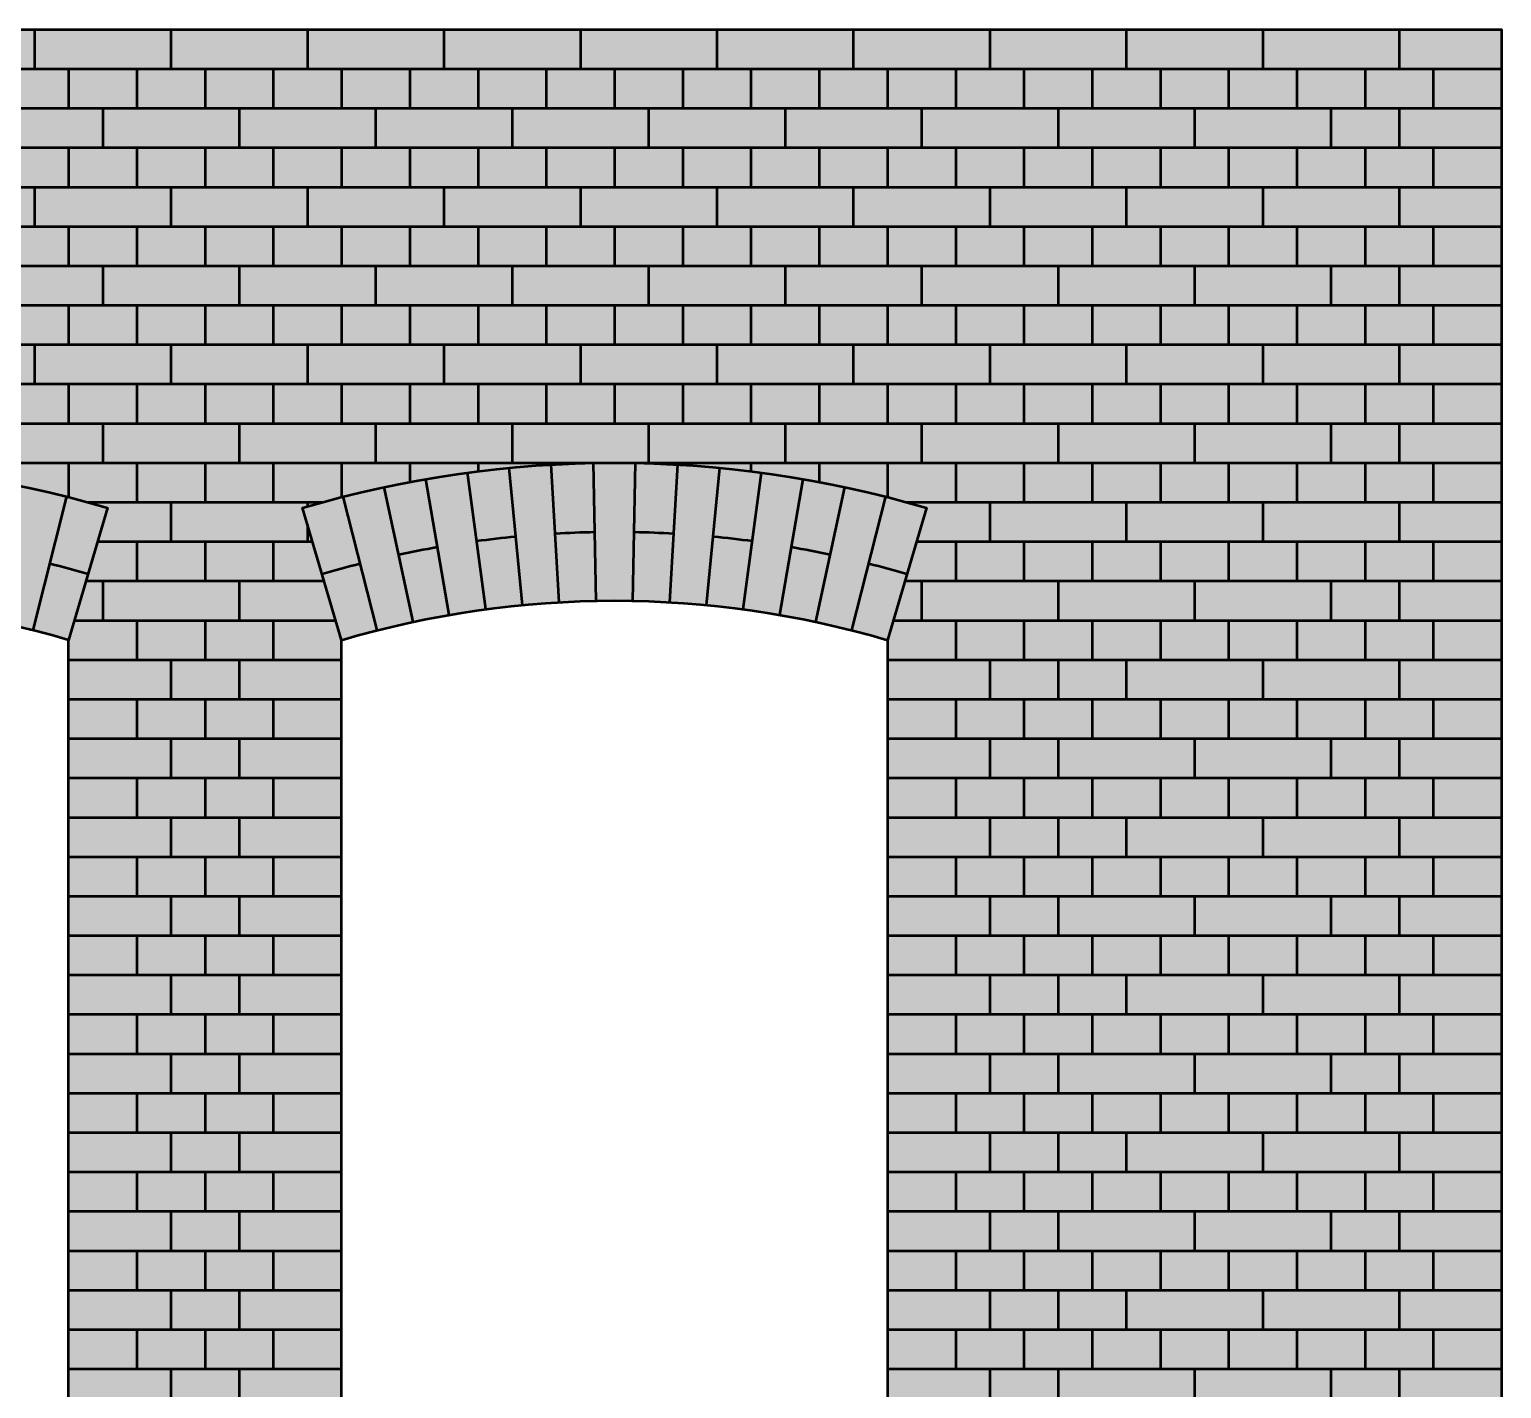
# Model space of a CAD drawing. Header units: millimetres. Extents: x 1777.6 to 1818.7, y 1502.7 to 1543.9.
# Drawn here: x 1795.36 to 1818.71, y 1522.39 to 1543.95 of the extents above; entities that cross this region are included whole.
import ezdxf

# ---------------------------------------------------------------- set-up
doc = ezdxf.new("R2010")
doc.units = ezdxf.units.MM
doc.linetypes.add('Volllinie', pattern=[0])
doc.layers.add('1mm', color=178, linetype='Continuous', lineweight=25, true_color=0x000000)
doc.layers.add('Gravur', color=178, linetype='Continuous', lineweight=50, true_color=0x000000)

msp = doc.modelspace()

# ---------------------------------------------------------------- hatches: boundary and pattern name
at = {"layer": '1mm', "linetype": 'Volllinie', "lineweight": 50, "true_color": 0x66cccc}
h = msp.add_hatch(color=133, dxfattribs=at)
h.paths.add_polyline_path([(1777.57612690935, 1543.948924258045), (1818.71112690935, 1543.948924258045), (1818.71112690935, 1502.698924258045), (1808.01362690935, 1502.698924258045), (1808.01362690935, 1504.448924258045), (1801.26362690935, 1504.448924258045), (1801.26362690935, 1502.698924258045), (1795.02362690935, 1502.698924258045), (1795.02362690935, 1504.448924258045), (1788.27362690935, 1504.448924258045), (1788.27362690935, 1502.698924258045), (1777.57612690935, 1502.698924258045)], flags=0)
edge = h.paths.add_edge_path(flags=0)
edge.add_arc((1804.63862690935, 1519.574804258045), 15.31161999999987, 73.57310330788448, 106.42689669211549, ccw=False)
edge.add_line((1808.96862690935, 1534.261424258045), (1808.96862690935, 1515.198924258045))
edge.add_line((1808.96862690935, 1515.198924258045), (1809.80192690935, 1515.198924258045))
edge.add_line((1809.80192690935, 1515.198924258045), (1809.80192690935, 1513.323924258045))
edge.add_line((1809.80192690935, 1513.323924258045), (1799.47532690935, 1513.323924258045))
edge.add_line((1799.47532690935, 1513.323924258045), (1799.47532690935, 1515.198924258045))
edge.add_line((1799.47532690935, 1515.198924258045), (1800.30862690935, 1515.198924258045))
edge.add_line((1800.30862690935, 1515.198924258045), (1800.30862690935, 1534.261424258045))
edge = h.paths.add_edge_path(flags=0)
edge.add_arc((1791.64862690935, 1519.574804258045), 15.31162000000028, 73.57310330788391, 106.4268966921153)
edge.add_line((1787.31862690935, 1534.261424258045), (1787.31862690935, 1515.198924258045))
edge.add_line((1787.31862690935, 1515.198924258045), (1786.48532690935, 1515.198924258045))
edge.add_line((1786.48532690935, 1515.198924258045), (1786.48532690935, 1513.323924258045))
edge.add_line((1786.48532690935, 1513.323924258045), (1796.81192690935, 1513.323924258045))
edge.add_line((1796.81192690935, 1513.323924258045), (1796.81192690935, 1515.198924258045))
edge.add_line((1796.81192690935, 1515.198924258045), (1795.97862690935, 1515.198924258045))
edge.add_line((1795.97862690935, 1515.198924258045), (1795.97862690935, 1534.261424258045))

# ---------------------------------------------------------------- linework, layer by layer
at = {"layer": '1mm', "color": 178, "linetype": 'Volllinie', "lineweight": 50, "true_color": 0x000000, "flags": 128}
msp.add_lwpolyline([(1777.57612690935, 1543.948924258045), (1818.71112690935, 1543.948924258045), (1818.71112690935, 1502.698924258045), (1808.01362690935, 1502.698924258045), (1808.01362690935, 1504.448924258045), (1801.26362690935, 1504.448924258045), (1801.26362690935, 1502.698924258045), (1795.02362690935, 1502.698924258045), (1795.02362690935, 1504.448924258045), (1788.27362690935, 1504.448924258045), (1788.27362690935, 1502.698924258045), (1777.57612690935, 1502.698924258045)], close=True, dxfattribs=at)
for points in [[(1795.97862690935, 1534.261424258045, 0.14434180138568), (1787.31862690935, 1534.261424258045), (1787.31862690935, 1515.198924258045), (1786.48532690935, 1515.198924258045), (1786.48532690935, 1513.323924258045), (1796.81192690935, 1513.323924258045), (1796.81192690935, 1515.198924258045), (1795.97862690935, 1515.198924258045)], [(1800.30862690935, 1534.261424258045, -0.14434180138568), (1808.96862690935, 1534.261424258045), (1808.96862690935, 1515.198924258045), (1809.80192690935, 1515.198924258045), (1809.80192690935, 1513.323924258045), (1799.47532690935, 1513.323924258045), (1799.47532690935, 1515.198924258045), (1800.30862690935, 1515.198924258045)]]:
    msp.add_lwpolyline(points, format="xyb", close=True, dxfattribs=at)
at = {"layer": 'Gravur', "flags": 128}
for points in [[(1795.43737690935, 1543.948924258045), (1795.43737690935, 1543.323924258045)], [(1797.60237690935, 1543.948924258045), (1797.60237690935, 1543.323924258045)], [(1799.76737690935, 1543.948924258045), (1799.76737690935, 1543.323924258045)], [(1801.93237690935, 1543.948924258045), (1801.93237690935, 1543.323924258045)], [(1804.09737690935, 1543.948924258045), (1804.09737690935, 1543.323924258045)], [(1806.26237690935, 1543.948924258045), (1806.26237690935, 1543.323924258045)], [(1808.42737690935, 1543.948924258045), (1808.42737690935, 1543.323924258045)], [(1810.59237690935, 1543.948924258045), (1810.59237690935, 1543.323924258045)], [(1812.75737690935, 1543.948924258045), (1812.75737690935, 1543.323924258045)], [(1814.92237690935, 1543.948924258045), (1814.92237690935, 1543.323924258045)], [(1817.08737690935, 1543.948924258045), (1817.08737690935, 1543.323924258045)], [(1777.57612690935, 1543.323924258045), (1818.71112690935, 1543.323924258045)], [(1795.97862690935, 1543.323924258045), (1795.97862690935, 1542.698924258045)], [(1797.06112690935, 1543.323924258045), (1797.06112690935, 1542.698924258045)], [(1798.14362690935, 1543.323924258045), (1798.14362690935, 1542.698924258045)], [(1799.22612690935, 1543.323924258045), (1799.22612690935, 1542.698924258045)], [(1800.30862690935, 1543.323924258045), (1800.30862690935, 1542.698924258045)], [(1801.39112690935, 1543.323924258045), (1801.39112690935, 1542.698924258045)], [(1802.47362690935, 1543.323924258045), (1802.47362690935, 1542.698924258045)], [(1803.55612690935, 1543.323924258045), (1803.55612690935, 1542.698924258045)], [(1804.63862690935, 1543.323924258045), (1804.63862690935, 1542.698924258045)], [(1805.72112690935, 1543.323924258045), (1805.72112690935, 1542.698924258045)], [(1806.80362690935, 1543.323924258045), (1806.80362690935, 1542.698924258045)], [(1807.88612690935, 1543.323924258045), (1807.88612690935, 1542.698924258045)], [(1808.96862690935, 1543.323924258045), (1808.96862690935, 1542.698924258045)], [(1810.05112690935, 1543.323924258045), (1810.05112690935, 1542.698924258045)], [(1811.13362690935, 1543.323924258045), (1811.13362690935, 1542.698924258045)], [(1812.21612690935, 1543.323924258045), (1812.21612690935, 1542.698924258045)], [(1813.29862690935, 1543.323924258045), (1813.29862690935, 1542.698924258045)], [(1814.38112690935, 1543.323924258045), (1814.38112690935, 1542.698924258045)], [(1815.46362690935, 1543.323924258045), (1815.46362690935, 1542.698924258045)], [(1816.54612690935, 1543.323924258045), (1816.54612690935, 1542.698924258045)], [(1817.62862690935, 1543.323924258045), (1817.62862690935, 1542.698924258045)], [(1777.57612690935, 1542.698924258045), (1818.71112690935, 1542.698924258045)], [(1796.51987690935, 1542.698924258045), (1796.51987690935, 1542.073924258045)], [(1798.68487690935, 1542.698924258045), (1798.68487690935, 1542.073924258045)], [(1800.84987690935, 1542.698924258045), (1800.84987690935, 1542.073924258045)], [(1803.01487690935, 1542.698924258045), (1803.01487690935, 1542.073924258045)], [(1805.17987690935, 1542.698924258045), (1805.17987690935, 1542.073924258045)], [(1807.34487690935, 1542.698924258045), (1807.34487690935, 1542.073924258045)], [(1809.50987690935, 1542.698924258045), (1809.50987690935, 1542.073924258045)], [(1811.67487690935, 1542.698924258045), (1811.67487690935, 1542.073924258045)], [(1813.83987690935, 1542.698924258045), (1813.83987690935, 1542.073924258045)], [(1816.00487690935, 1542.698924258045), (1816.00487690935, 1542.073924258045)], [(1817.08737690935, 1542.698924258045), (1817.08737690935, 1542.073924258045)], [(1777.57612690935, 1542.073924258045), (1818.71112690935, 1542.073924258045)], [(1795.97862690935, 1542.073924258045), (1795.97862690935, 1541.448924258045)], [(1797.06112690935, 1542.073924258045), (1797.06112690935, 1541.448924258045)], [(1798.14362690935, 1542.073924258045), (1798.14362690935, 1541.448924258045)], [(1799.22612690935, 1542.073924258045), (1799.22612690935, 1541.448924258045)], [(1800.30862690935, 1542.073924258045), (1800.30862690935, 1541.448924258045)], [(1801.39112690935, 1542.073924258045), (1801.39112690935, 1541.448924258045)], [(1802.47362690935, 1542.073924258045), (1802.47362690935, 1541.448924258045)], [(1803.55612690935, 1542.073924258045), (1803.55612690935, 1541.448924258045)], [(1804.63862690935, 1542.073924258045), (1804.63862690935, 1541.448924258045)], [(1805.72112690935, 1542.073924258045), (1805.72112690935, 1541.448924258045)], [(1806.80362690935, 1542.073924258045), (1806.80362690935, 1541.448924258045)], [(1807.88612690935, 1542.073924258045), (1807.88612690935, 1541.448924258045)], [(1808.96862690935, 1542.073924258045), (1808.96862690935, 1541.448924258045)], [(1810.05112690935, 1542.073924258045), (1810.05112690935, 1541.448924258045)], [(1811.13362690935, 1542.073924258045), (1811.13362690935, 1541.448924258045)], [(1812.21612690935, 1542.073924258045), (1812.21612690935, 1541.448924258045)], [(1813.29862690935, 1542.073924258045), (1813.29862690935, 1541.448924258045)], [(1814.38112690935, 1542.073924258045), (1814.38112690935, 1541.448924258045)], [(1815.46362690935, 1542.073924258045), (1815.46362690935, 1541.448924258045)], [(1816.54612690935, 1542.073924258045), (1816.54612690935, 1541.448924258045)], [(1817.62862690935, 1542.073924258045), (1817.62862690935, 1541.448924258045)], [(1777.57612690935, 1541.448924258045), (1818.71112690935, 1541.448924258045)], [(1795.43737690935, 1541.448924258045), (1795.43737690935, 1540.823924258045)], [(1797.60237690935, 1541.448924258045), (1797.60237690935, 1540.823924258045)], [(1799.76737690935, 1541.448924258045), (1799.76737690935, 1540.823924258045)], [(1801.93237690935, 1541.448924258045), (1801.93237690935, 1540.823924258045)], [(1804.09737690935, 1541.448924258045), (1804.09737690935, 1540.823924258045)], [(1806.26237690935, 1541.448924258045), (1806.26237690935, 1540.823924258045)], [(1808.42737690935, 1541.448924258045), (1808.42737690935, 1540.823924258045)], [(1810.59237690935, 1541.448924258045), (1810.59237690935, 1540.823924258045)], [(1812.75737690935, 1541.448924258045), (1812.75737690935, 1540.823924258045)], [(1814.92237690935, 1541.448924258045), (1814.92237690935, 1540.823924258045)], [(1817.08737690935, 1541.448924258045), (1817.08737690935, 1540.823924258045)], [(1777.57612690935, 1540.823924258045), (1818.71112690935, 1540.823924258045)], [(1795.97862690935, 1540.823924258045), (1795.97862690935, 1540.198924258045)], [(1797.06112690935, 1540.823924258045), (1797.06112690935, 1540.198924258045)], [(1798.14362690935, 1540.823924258045), (1798.14362690935, 1540.198924258045)], [(1799.22612690935, 1540.823924258045), (1799.22612690935, 1540.198924258045)], [(1800.30862690935, 1540.823924258045), (1800.30862690935, 1540.198924258045)], [(1801.39112690935, 1540.823924258045), (1801.39112690935, 1540.198924258045)], [(1802.47362690935, 1540.823924258045), (1802.47362690935, 1540.198924258045)], [(1803.55612690935, 1540.823924258045), (1803.55612690935, 1540.198924258045)], [(1804.63862690935, 1540.823924258045), (1804.63862690935, 1540.198924258045)], [(1805.72112690935, 1540.823924258045), (1805.72112690935, 1540.198924258045)], [(1806.80362690935, 1540.823924258045), (1806.80362690935, 1540.198924258045)], [(1807.88612690935, 1540.823924258045), (1807.88612690935, 1540.198924258045)], [(1808.96862690935, 1540.823924258045), (1808.96862690935, 1540.198924258045)], [(1810.05112690935, 1540.823924258045), (1810.05112690935, 1540.198924258045)], [(1811.13362690935, 1540.823924258045), (1811.13362690935, 1540.198924258045)], [(1812.21612690935, 1540.823924258045), (1812.21612690935, 1540.198924258045)], [(1813.29862690935, 1540.823924258045), (1813.29862690935, 1540.198924258045)], [(1814.38112690935, 1540.823924258045), (1814.38112690935, 1540.198924258045)], [(1815.46362690935, 1540.823924258045), (1815.46362690935, 1540.198924258045)], [(1816.54612690935, 1540.823924258045), (1816.54612690935, 1540.198924258045)], [(1817.62862690935, 1540.823924258045), (1817.62862690935, 1540.198924258045)], [(1777.57612690935, 1540.198924258045), (1818.71112690935, 1540.198924258045)], [(1796.51987690935, 1540.198924258045), (1796.51987690935, 1539.573924258045)], [(1798.68487690935, 1540.198924258045), (1798.68487690935, 1539.573924258045)], [(1800.84987690935, 1540.198924258045), (1800.84987690935, 1539.573924258045)], [(1803.01487690935, 1540.198924258045), (1803.01487690935, 1539.573924258045)], [(1805.17987690935, 1540.198924258045), (1805.17987690935, 1539.573924258045)], [(1807.34487690935, 1540.198924258045), (1807.34487690935, 1539.573924258045)], [(1809.50987690935, 1540.198924258045), (1809.50987690935, 1539.573924258045)], [(1811.67487690935, 1540.198924258045), (1811.67487690935, 1539.573924258045)], [(1813.83987690935, 1540.198924258045), (1813.83987690935, 1539.573924258045)], [(1816.00487690935, 1540.198924258045), (1816.00487690935, 1539.573924258045)], [(1817.08737690935, 1540.198924258045), (1817.08737690935, 1539.573924258045)], [(1777.57612690935, 1539.573924258045), (1818.71112690935, 1539.573924258045)], [(1795.97862690935, 1539.573924258045), (1795.97862690935, 1538.948924258045)], [(1797.06112690935, 1539.573924258045), (1797.06112690935, 1538.948924258045)], [(1798.14362690935, 1539.573924258045), (1798.14362690935, 1538.948924258045)], [(1799.22612690935, 1539.573924258045), (1799.22612690935, 1538.948924258045)], [(1800.30862690935, 1539.573924258045), (1800.30862690935, 1538.948924258045)], [(1801.39112690935, 1539.573924258045), (1801.39112690935, 1538.948924258045)], [(1802.47362690935, 1539.573924258045), (1802.47362690935, 1538.948924258045)], [(1803.55612690935, 1539.573924258045), (1803.55612690935, 1538.948924258045)], [(1804.63862690935, 1539.573924258045), (1804.63862690935, 1538.948924258045)], [(1805.72112690935, 1539.573924258045), (1805.72112690935, 1538.948924258045)], [(1806.80362690935, 1539.573924258045), (1806.80362690935, 1538.948924258045)], [(1807.88612690935, 1539.573924258045), (1807.88612690935, 1538.948924258045)], [(1808.96862690935, 1539.573924258045), (1808.96862690935, 1538.948924258045)], [(1810.05112690935, 1539.573924258045), (1810.05112690935, 1538.948924258045)], [(1811.13362690935, 1539.573924258045), (1811.13362690935, 1538.948924258045)], [(1812.21612690935, 1539.573924258045), (1812.21612690935, 1538.948924258045)], [(1813.29862690935, 1539.573924258045), (1813.29862690935, 1538.948924258045)], [(1814.38112690935, 1539.573924258045), (1814.38112690935, 1538.948924258045)], [(1815.46362690935, 1539.573924258045), (1815.46362690935, 1538.948924258045)], [(1816.54612690935, 1539.573924258045), (1816.54612690935, 1538.948924258045)], [(1817.62862690935, 1539.573924258045), (1817.62862690935, 1538.948924258045)], [(1777.57612690935, 1538.948924258045), (1818.71112690935, 1538.948924258045)], [(1795.43737690935, 1538.948924258045), (1795.43737690935, 1538.323924258045)], [(1797.60237690935, 1538.948924258045), (1797.60237690935, 1538.323924258045)], [(1799.76737690935, 1538.948924258045), (1799.76737690935, 1538.323924258045)], [(1801.93237690935, 1538.948924258045), (1801.93237690935, 1538.323924258045)], [(1804.09737690935, 1538.948924258045), (1804.09737690935, 1538.323924258045)], [(1806.26237690935, 1538.948924258045), (1806.26237690935, 1538.323924258045)], [(1808.42737690935, 1538.948924258045), (1808.42737690935, 1538.323924258045)], [(1810.59237690935, 1538.948924258045), (1810.59237690935, 1538.323924258045)], [(1812.75737690935, 1538.948924258045), (1812.75737690935, 1538.323924258045)], [(1814.92237690935, 1538.948924258045), (1814.92237690935, 1538.323924258045)], [(1817.08737690935, 1538.948924258045), (1817.08737690935, 1538.323924258045)], [(1777.57612690935, 1538.323924258045), (1818.71112690935, 1538.323924258045)], [(1795.97862690935, 1538.323924258045), (1795.97862690935, 1537.698924258045)], [(1797.06112690935, 1538.323924258045), (1797.06112690935, 1537.698924258045)], [(1798.14362690935, 1538.323924258045), (1798.14362690935, 1537.698924258045)], [(1799.22612690935, 1538.323924258045), (1799.22612690935, 1537.698924258045)], [(1800.30862690935, 1538.323924258045), (1800.30862690935, 1537.698924258045)], [(1801.39112690935, 1538.323924258045), (1801.39112690935, 1537.698924258045)], [(1802.47362690935, 1538.323924258045), (1802.47362690935, 1537.698924258045)], [(1803.55612690935, 1538.323924258045), (1803.55612690935, 1537.698924258045)], [(1804.63862690935, 1538.323924258045), (1804.63862690935, 1537.698924258045)], [(1805.72112690935, 1538.323924258045), (1805.72112690935, 1537.698924258045)], [(1806.80362690935, 1538.323924258045), (1806.80362690935, 1537.698924258045)], [(1807.88612690935, 1538.323924258045), (1807.88612690935, 1537.698924258045)], [(1808.96862690935, 1538.323924258045), (1808.96862690935, 1537.698924258045)], [(1810.05112690935, 1538.323924258045), (1810.05112690935, 1537.698924258045)], [(1811.13362690935, 1538.323924258045), (1811.13362690935, 1537.698924258045)], [(1812.21612690935, 1538.323924258045), (1812.21612690935, 1537.698924258045)], [(1813.29862690935, 1538.323924258045), (1813.29862690935, 1537.698924258045)], [(1814.38112690935, 1538.323924258045), (1814.38112690935, 1537.698924258045)], [(1815.46362690935, 1538.323924258045), (1815.46362690935, 1537.698924258045)], [(1816.54612690935, 1538.323924258045), (1816.54612690935, 1537.698924258045)], [(1817.62862690935, 1538.323924258045), (1817.62862690935, 1537.698924258045)], [(1777.57612690935, 1537.698924258045), (1818.71112690935, 1537.698924258045)], [(1796.51987690935, 1537.698924258045), (1796.51987690935, 1537.073924258045)], [(1798.68487690935, 1537.698924258045), (1798.68487690935, 1537.073924258045)], [(1800.84987690935, 1537.698924258045), (1800.84987690935, 1537.073924258045)], [(1803.01487690935, 1537.698924258045), (1803.01487690935, 1537.073924258045)], [(1805.17987690935, 1537.698924258045), (1805.17987690935, 1537.073924258045)], [(1807.34487690935, 1537.698924258045), (1807.34487690935, 1537.073924258045)], [(1809.50987690935, 1537.698924258045), (1809.50987690935, 1537.073924258045)], [(1811.67487690935, 1537.698924258045), (1811.67487690935, 1537.073924258045)], [(1813.83987690935, 1537.698924258045), (1813.83987690935, 1537.073924258045)], [(1816.00487690935, 1537.698924258045), (1816.00487690935, 1537.073924258045)], [(1817.08737690935, 1537.698924258045), (1817.08737690935, 1537.073924258045)], [(1777.57612690935, 1537.073924258045), (1818.71112690935, 1537.073924258045)], [(1795.97862690935, 1537.073924258045), (1795.97862690935, 1536.529756753465)], [(1797.06112690935, 1537.073924258045), (1797.06112690935, 1536.448924258045)], [(1798.14362690935, 1537.073924258045), (1798.14362690935, 1536.448924258045)], [(1799.22612690935, 1537.073924258045), (1799.22612690935, 1536.448924258045)], [(1800.30862690935, 1537.073924258045), (1800.30862690935, 1536.529756753465)], [(1801.39112690935, 1537.073924258045), (1801.39112690935, 1536.769958159275)], [(1802.596117048327, 1534.749575775633), (1802.304312309802, 1536.917531152185)], [(1802.47362690935, 1537.073924258045), (1802.47362690935, 1536.939489797695)], [(1803.177555316834, 1534.816555365642), (1802.968818807658, 1536.994073521649)], [(1803.55612690935, 1537.073924258045), (1803.55612690935, 1537.040413504105)], [(1803.761129148307, 1534.861259200371), (1803.635765120706, 1537.045163985517)], [(1804.345985122682, 1534.883627459359), (1804.304176750456, 1537.070727893727)], [(1804.931268696019, 1534.883627459359), (1804.973077068244, 1537.070727893727)], [(1805.516124670394, 1534.861259200371), (1805.641488697994, 1537.045163985517)], [(1805.72112690935, 1537.073924258045), (1805.72112690935, 1537.040413504105)], [(1806.099698501866, 1534.816555365642), (1806.308435011042, 1536.994073521649)], [(1806.681136770374, 1534.749575775633), (1806.972941508899, 1536.917531152185)], [(1806.80362690935, 1537.073924258045), (1806.80362690935, 1536.939489797695)], [(1807.88612690935, 1537.073924258045), (1807.88612690935, 1536.769958159275)], [(1808.96862690935, 1537.073924258045), (1808.96862690935, 1536.529756753465)], [(1810.05112690935, 1537.073924258045), (1810.05112690935, 1536.448924258045)], [(1811.13362690935, 1537.073924258045), (1811.13362690935, 1536.448924258045)], [(1812.21612690935, 1537.073924258045), (1812.21612690935, 1536.448924258045)], [(1813.29862690935, 1537.073924258045), (1813.29862690935, 1536.448924258045)], [(1814.38112690935, 1537.073924258045), (1814.38112690935, 1536.448924258045)], [(1815.46362690935, 1537.073924258045), (1815.46362690935, 1536.448924258045)], [(1816.54612690935, 1537.073924258045), (1816.54612690935, 1536.448924258045)], [(1817.62862690935, 1537.073924258045), (1817.62862690935, 1536.448924258045)], [(1801.443037406583, 1534.549242567169), (1800.986497510476, 1536.688575076549)], [(1802.017662509515, 1534.660430028078), (1801.64321656073, 1536.815648715837)], [(1807.259591309185, 1534.660430028078), (1807.63403725797, 1536.815648715837)], [(1807.834216412117, 1534.549242567169), (1808.290756308224, 1536.688575076549)], [(1795.414172523624, 1534.416175839743), (1795.952139104567, 1536.536495905992)], [(1796.28363609141, 1536.448924258045), (1800.00361772729, 1536.448924258045)], [(1797.60237690935, 1536.448924258045), (1797.60237690935, 1535.823924258045)], [(1799.76737690935, 1536.448924258045), (1799.76737690935, 1536.382246819795)], [(1800.873081295077, 1534.416175839743), (1800.335114714133, 1536.536495905992)], [(1808.404172523623, 1534.416175839743), (1808.942139104567, 1536.536495905992)], [(1809.27363609141, 1536.448924258045), (1818.71112690935, 1536.448924258045)], [(1810.59237690935, 1536.448924258045), (1810.59237690935, 1535.823924258045)], [(1812.75737690935, 1536.448924258045), (1812.75737690935, 1535.823924258045)], [(1814.92237690935, 1536.448924258045), (1814.92237690935, 1535.823924258045)], [(1817.08737690935, 1536.448924258045), (1817.08737690935, 1535.823924258045)], [(1799.76737690935, 1536.097251758045), (1799.76737690935, 1535.823924258045)], [(1796.43929280797, 1535.823924258045), (1799.84796101073, 1535.823924258045)], [(1797.06112690935, 1535.823924258045), (1797.06112690935, 1535.198924258045)], [(1798.14362690935, 1535.823924258045), (1798.14362690935, 1535.198924258045)], [(1799.22612690935, 1535.823924258045), (1799.22612690935, 1535.198924258045)], [(1809.42929280797, 1535.823924258045), (1818.71112690935, 1535.823924258045)], [(1810.05112690935, 1535.823924258045), (1810.05112690935, 1535.198924258045)], [(1811.13362690935, 1535.823924258045), (1811.13362690935, 1535.198924258045)], [(1812.21612690935, 1535.823924258045), (1812.21612690935, 1535.198924258045)], [(1813.29862690935, 1535.823924258045), (1813.29862690935, 1535.198924258045)], [(1814.38112690935, 1535.823924258045), (1814.38112690935, 1535.198924258045)], [(1815.46362690935, 1535.823924258045), (1815.46362690935, 1535.198924258045)], [(1816.54612690935, 1535.823924258045), (1816.54612690935, 1535.198924258045)], [(1817.62862690935, 1535.823924258045), (1817.62862690935, 1535.198924258045)], [(1796.25502644852, 1535.198924258045), (1800.03222737018, 1535.198924258045)], [(1796.51987690935, 1535.198924258045), (1796.51987690935, 1534.573924258045)], [(1798.68487690935, 1535.198924258045), (1798.68487690935, 1534.573924258045)], [(1809.24502644852, 1535.198924258045), (1818.71112690935, 1535.198924258045)], [(1809.50987690935, 1535.198924258045), (1809.50987690935, 1534.573924258045)], [(1811.67487690935, 1535.198924258045), (1811.67487690935, 1534.573924258045)], [(1813.83987690935, 1535.198924258045), (1813.83987690935, 1534.573924258045)], [(1816.00487690935, 1535.198924258045), (1816.00487690935, 1534.573924258045)], [(1817.08737690935, 1535.198924258045), (1817.08737690935, 1534.573924258045)], [(1796.07076008907, 1534.573924258045), (1800.21649372963, 1534.573924258045)], [(1797.06112690935, 1534.573924258045), (1797.06112690935, 1533.948924258045)], [(1798.14362690935, 1534.573924258045), (1798.14362690935, 1533.948924258045)], [(1799.22612690935, 1534.573924258045), (1799.22612690935, 1533.948924258045)], [(1809.06076008907, 1534.573924258045), (1818.71112690935, 1534.573924258045)], [(1810.05112690935, 1534.573924258045), (1810.05112690935, 1533.948924258045)], [(1811.13362690935, 1534.573924258045), (1811.13362690935, 1533.948924258045)], [(1812.21612690935, 1534.573924258045), (1812.21612690935, 1533.948924258045)], [(1813.29862690935, 1534.573924258045), (1813.29862690935, 1533.948924258045)], [(1814.38112690935, 1534.573924258045), (1814.38112690935, 1533.948924258045)], [(1815.46362690935, 1534.573924258045), (1815.46362690935, 1533.948924258045)], [(1816.54612690935, 1534.573924258045), (1816.54612690935, 1533.948924258045)], [(1817.62862690935, 1534.573924258045), (1817.62862690935, 1533.948924258045)], [(1795.97862690935, 1533.948924258045), (1800.30862690935, 1533.948924258045)], [(1797.60237690935, 1533.948924258045), (1797.60237690935, 1533.323924258045)], [(1798.68487690935, 1533.948924258045), (1798.68487690935, 1533.323924258045)], [(1808.96862690935, 1533.948924258045), (1818.71112690935, 1533.948924258045)], [(1810.59237690935, 1533.948924258045), (1810.59237690935, 1533.323924258045)], [(1811.67487690935, 1533.948924258045), (1811.67487690935, 1533.323924258045)], [(1812.75737690935, 1533.948924258045), (1812.75737690935, 1533.323924258045)], [(1814.92237690935, 1533.948924258045), (1814.92237690935, 1533.323924258045)], [(1817.08737690935, 1533.948924258045), (1817.08737690935, 1533.323924258045)], [(1817.08737690935, 1533.948924258045), (1817.08737690935, 1533.323924258045)], [(1795.97862690935, 1533.323924258045), (1800.30862690935, 1533.323924258045)], [(1797.06112690935, 1533.323924258045), (1797.06112690935, 1532.698924258045)], [(1798.14362690935, 1533.323924258045), (1798.14362690935, 1532.698924258045)], [(1799.22612690935, 1533.323924258045), (1799.22612690935, 1532.698924258045)], [(1808.96862690935, 1533.323924258045), (1818.71112690935, 1533.323924258045)], [(1810.05112690935, 1533.323924258045), (1810.05112690935, 1532.698924258045)], [(1811.13362690935, 1533.323924258045), (1811.13362690935, 1532.698924258045)], [(1812.21612690935, 1533.323924258045), (1812.21612690935, 1532.698924258045)], [(1813.29862690935, 1533.323924258045), (1813.29862690935, 1532.698924258045)], [(1814.38112690935, 1533.323924258045), (1814.38112690935, 1532.698924258045)], [(1815.46362690935, 1533.323924258045), (1815.46362690935, 1532.698924258045)], [(1816.54612690935, 1533.323924258045), (1816.54612690935, 1532.698924258045)], [(1817.62862690935, 1533.323924258045), (1817.62862690935, 1532.698924258045)], [(1795.97862690935, 1532.698924258045), (1800.30862690935, 1532.698924258045)], [(1797.60237690935, 1532.698924258045), (1797.60237690935, 1532.073924258045)], [(1798.68487690935, 1532.698924258045), (1798.68487690935, 1532.073924258045)], [(1808.96862690935, 1532.698924258045), (1818.71112690935, 1532.698924258045)], [(1810.59237690935, 1532.698924258045), (1810.59237690935, 1532.073924258045)], [(1811.67487690935, 1532.698924258045), (1811.67487690935, 1532.073924258045)], [(1813.83987690935, 1532.698924258045), (1813.83987690935, 1532.073924258045)], [(1816.00487690935, 1532.698924258045), (1816.00487690935, 1532.073924258045)], [(1817.08737690935, 1532.698924258045), (1817.08737690935, 1532.073924258045)], [(1795.97862690935, 1532.073924258045), (1800.30862690935, 1532.073924258045)], [(1797.06112690935, 1532.073924258045), (1797.06112690935, 1531.448924258045)], [(1798.14362690935, 1532.073924258045), (1798.14362690935, 1531.448924258045)], [(1799.22612690935, 1532.073924258045), (1799.22612690935, 1531.448924258045)], [(1808.96862690935, 1532.073924258045), (1818.71112690935, 1532.073924258045)], [(1810.05112690935, 1532.073924258045), (1810.05112690935, 1531.448924258045)], [(1811.13362690935, 1532.073924258045), (1811.13362690935, 1531.448924258045)], [(1812.21612690935, 1532.073924258045), (1812.21612690935, 1531.448924258045)], [(1813.29862690935, 1532.073924258045), (1813.29862690935, 1531.448924258045)], [(1814.38112690935, 1532.073924258045), (1814.38112690935, 1531.448924258045)], [(1815.46362690935, 1532.073924258045), (1815.46362690935, 1531.448924258045)], [(1816.54612690935, 1532.073924258045), (1816.54612690935, 1531.448924258045)], [(1817.62862690935, 1532.073924258045), (1817.62862690935, 1531.448924258045)], [(1795.97862690935, 1531.448924258045), (1800.30862690935, 1531.448924258045)], [(1797.60237690935, 1531.448924258045), (1797.60237690935, 1530.823924258045)], [(1798.68487690935, 1531.448924258045), (1798.68487690935, 1530.823924258045)], [(1808.96862690935, 1531.448924258045), (1818.71112690935, 1531.448924258045)], [(1810.59237690935, 1531.448924258045), (1810.59237690935, 1530.823924258045)], [(1811.67487690935, 1531.448924258045), (1811.67487690935, 1530.823924258045)], [(1812.75737690935, 1531.448924258045), (1812.75737690935, 1530.823924258045)], [(1814.92237690935, 1531.448924258045), (1814.92237690935, 1530.823924258045)], [(1817.08737690935, 1531.448924258045), (1817.08737690935, 1530.823924258045)], [(1817.08737690935, 1531.448924258045), (1817.08737690935, 1530.823924258045)], [(1795.97862690935, 1530.823924258045), (1800.30862690935, 1530.823924258045)], [(1797.06112690935, 1530.823924258045), (1797.06112690935, 1530.198924258045)], [(1798.14362690935, 1530.823924258045), (1798.14362690935, 1530.198924258045)], [(1799.22612690935, 1530.823924258045), (1799.22612690935, 1530.198924258045)], [(1808.96862690935, 1530.823924258045), (1818.71112690935, 1530.823924258045)], [(1810.05112690935, 1530.823924258045), (1810.05112690935, 1530.198924258045)], [(1811.13362690935, 1530.823924258045), (1811.13362690935, 1530.198924258045)], [(1812.21612690935, 1530.823924258045), (1812.21612690935, 1530.198924258045)], [(1813.29862690935, 1530.823924258045), (1813.29862690935, 1530.198924258045)], [(1814.38112690935, 1530.823924258045), (1814.38112690935, 1530.198924258045)], [(1815.46362690935, 1530.823924258045), (1815.46362690935, 1530.198924258045)], [(1816.54612690935, 1530.823924258045), (1816.54612690935, 1530.198924258045)], [(1817.62862690935, 1530.823924258045), (1817.62862690935, 1530.198924258045)], [(1795.97862690935, 1530.198924258045), (1800.30862690935, 1530.198924258045)], [(1797.60237690935, 1530.198924258045), (1797.60237690935, 1529.573924258045)], [(1798.68487690935, 1530.198924258045), (1798.68487690935, 1529.573924258045)], [(1808.96862690935, 1530.198924258045), (1818.71112690935, 1530.198924258045)], [(1810.59237690935, 1530.198924258045), (1810.59237690935, 1529.573924258045)], [(1811.67487690935, 1530.198924258045), (1811.67487690935, 1529.573924258045)], [(1813.83987690935, 1530.198924258045), (1813.83987690935, 1529.573924258045)], [(1816.00487690935, 1530.198924258045), (1816.00487690935, 1529.573924258045)], [(1817.08737690935, 1530.198924258045), (1817.08737690935, 1529.573924258045)], [(1795.97862690935, 1529.573924258045), (1800.30862690935, 1529.573924258045)], [(1797.06112690935, 1529.573924258045), (1797.06112690935, 1528.948924258045)], [(1798.14362690935, 1529.573924258045), (1798.14362690935, 1528.948924258045)], [(1799.22612690935, 1529.573924258045), (1799.22612690935, 1528.948924258045)], [(1808.96862690935, 1529.573924258045), (1818.71112690935, 1529.573924258045)], [(1810.05112690935, 1529.573924258045), (1810.05112690935, 1528.948924258045)], [(1811.13362690935, 1529.573924258045), (1811.13362690935, 1528.948924258045)], [(1812.21612690935, 1529.573924258045), (1812.21612690935, 1528.948924258045)], [(1813.29862690935, 1529.573924258045), (1813.29862690935, 1528.948924258045)], [(1814.38112690935, 1529.573924258045), (1814.38112690935, 1528.948924258045)], [(1815.46362690935, 1529.573924258045), (1815.46362690935, 1528.948924258045)], [(1816.54612690935, 1529.573924258045), (1816.54612690935, 1528.948924258045)], [(1817.62862690935, 1529.573924258045), (1817.62862690935, 1528.948924258045)], [(1795.97862690935, 1528.948924258045), (1800.30862690935, 1528.948924258045)], [(1797.60237690935, 1528.948924258045), (1797.60237690935, 1528.323924258045)], [(1798.68487690935, 1528.948924258045), (1798.68487690935, 1528.323924258045)], [(1808.96862690935, 1528.948924258045), (1818.71112690935, 1528.948924258045)], [(1810.59237690935, 1528.948924258045), (1810.59237690935, 1528.323924258045)], [(1811.67487690935, 1528.948924258045), (1811.67487690935, 1528.323924258045)], [(1812.75737690935, 1528.948924258045), (1812.75737690935, 1528.323924258045)], [(1814.92237690935, 1528.948924258045), (1814.92237690935, 1528.323924258045)], [(1817.08737690935, 1528.948924258045), (1817.08737690935, 1528.323924258045)], [(1817.08737690935, 1528.948924258045), (1817.08737690935, 1528.323924258045)], [(1795.97862690935, 1528.323924258045), (1800.30862690935, 1528.323924258045)], [(1797.06112690935, 1528.323924258045), (1797.06112690935, 1527.698924258045)], [(1798.14362690935, 1528.323924258045), (1798.14362690935, 1527.698924258045)], [(1799.22612690935, 1528.323924258045), (1799.22612690935, 1527.698924258045)], [(1808.96862690935, 1528.323924258045), (1818.71112690935, 1528.323924258045)], [(1810.05112690935, 1528.323924258045), (1810.05112690935, 1527.698924258045)], [(1811.13362690935, 1528.323924258045), (1811.13362690935, 1527.698924258045)], [(1812.21612690935, 1528.323924258045), (1812.21612690935, 1527.698924258045)], [(1813.29862690935, 1528.323924258045), (1813.29862690935, 1527.698924258045)], [(1814.38112690935, 1528.323924258045), (1814.38112690935, 1527.698924258045)], [(1815.46362690935, 1528.323924258045), (1815.46362690935, 1527.698924258045)], [(1816.54612690935, 1528.323924258045), (1816.54612690935, 1527.698924258045)], [(1817.62862690935, 1528.323924258045), (1817.62862690935, 1527.698924258045)], [(1795.97862690935, 1527.698924258045), (1800.30862690935, 1527.698924258045)], [(1797.60237690935, 1527.698924258045), (1797.60237690935, 1527.073924258045)], [(1798.68487690935, 1527.698924258045), (1798.68487690935, 1527.073924258045)], [(1808.96862690935, 1527.698924258045), (1818.71112690935, 1527.698924258045)], [(1810.59237690935, 1527.698924258045), (1810.59237690935, 1527.073924258045)], [(1811.67487690935, 1527.698924258045), (1811.67487690935, 1527.073924258045)], [(1813.83987690935, 1527.698924258045), (1813.83987690935, 1527.073924258045)], [(1816.00487690935, 1527.698924258045), (1816.00487690935, 1527.073924258045)], [(1817.08737690935, 1527.698924258045), (1817.08737690935, 1527.073924258045)], [(1795.97862690935, 1527.073924258045), (1800.30862690935, 1527.073924258045)], [(1797.06112690935, 1527.073924258045), (1797.06112690935, 1526.448924258045)], [(1798.14362690935, 1527.073924258045), (1798.14362690935, 1526.448924258045)], [(1799.22612690935, 1527.073924258045), (1799.22612690935, 1526.448924258045)], [(1808.96862690935, 1527.073924258045), (1818.71112690935, 1527.073924258045)], [(1810.05112690935, 1527.073924258045), (1810.05112690935, 1526.448924258045)], [(1811.13362690935, 1527.073924258045), (1811.13362690935, 1526.448924258045)], [(1812.21612690935, 1527.073924258045), (1812.21612690935, 1526.448924258045)], [(1813.29862690935, 1527.073924258045), (1813.29862690935, 1526.448924258045)], [(1814.38112690935, 1527.073924258045), (1814.38112690935, 1526.448924258045)], [(1815.46362690935, 1527.073924258045), (1815.46362690935, 1526.448924258045)], [(1816.54612690935, 1527.073924258045), (1816.54612690935, 1526.448924258045)], [(1817.62862690935, 1527.073924258045), (1817.62862690935, 1526.448924258045)], [(1795.97862690935, 1526.448924258045), (1800.30862690935, 1526.448924258045)], [(1797.60237690935, 1526.448924258045), (1797.60237690935, 1525.823924258045)], [(1798.68487690935, 1526.448924258045), (1798.68487690935, 1525.823924258045)], [(1808.96862690935, 1526.448924258045), (1818.71112690935, 1526.448924258045)], [(1810.59237690935, 1526.448924258045), (1810.59237690935, 1525.823924258045)], [(1811.67487690935, 1526.448924258045), (1811.67487690935, 1525.823924258045)], [(1812.75737690935, 1526.448924258045), (1812.75737690935, 1525.823924258045)], [(1814.92237690935, 1526.448924258045), (1814.92237690935, 1525.823924258045)], [(1817.08737690935, 1526.448924258045), (1817.08737690935, 1525.823924258045)], [(1817.08737690935, 1526.448924258045), (1817.08737690935, 1525.823924258045)], [(1795.97862690935, 1525.823924258045), (1800.30862690935, 1525.823924258045)], [(1797.06112690935, 1525.823924258045), (1797.06112690935, 1525.198924258045)], [(1798.14362690935, 1525.823924258045), (1798.14362690935, 1525.198924258045)], [(1799.22612690935, 1525.823924258045), (1799.22612690935, 1525.198924258045)], [(1808.96862690935, 1525.823924258045), (1818.71112690935, 1525.823924258045)], [(1810.05112690935, 1525.823924258045), (1810.05112690935, 1525.198924258045)], [(1811.13362690935, 1525.823924258045), (1811.13362690935, 1525.198924258045)], [(1812.21612690935, 1525.823924258045), (1812.21612690935, 1525.198924258045)], [(1813.29862690935, 1525.823924258045), (1813.29862690935, 1525.198924258045)], [(1814.38112690935, 1525.823924258045), (1814.38112690935, 1525.198924258045)], [(1815.46362690935, 1525.823924258045), (1815.46362690935, 1525.198924258045)], [(1816.54612690935, 1525.823924258045), (1816.54612690935, 1525.198924258045)], [(1817.62862690935, 1525.823924258045), (1817.62862690935, 1525.198924258045)], [(1795.97862690935, 1525.198924258045), (1800.30862690935, 1525.198924258045)], [(1797.60237690935, 1525.198924258045), (1797.60237690935, 1524.573924258045)], [(1798.68487690935, 1525.198924258045), (1798.68487690935, 1524.573924258045)], [(1808.96862690935, 1525.198924258045), (1818.71112690935, 1525.198924258045)], [(1810.59237690935, 1525.198924258045), (1810.59237690935, 1524.573924258045)], [(1811.67487690935, 1525.198924258045), (1811.67487690935, 1524.573924258045)], [(1813.83987690935, 1525.198924258045), (1813.83987690935, 1524.573924258045)], [(1816.00487690935, 1525.198924258045), (1816.00487690935, 1524.573924258045)], [(1817.08737690935, 1525.198924258045), (1817.08737690935, 1524.573924258045)], [(1795.97862690935, 1524.573924258045), (1800.30862690935, 1524.573924258045)], [(1797.06112690935, 1524.573924258045), (1797.06112690935, 1523.948924258045)], [(1798.14362690935, 1524.573924258045), (1798.14362690935, 1523.948924258045)], [(1799.22612690935, 1524.573924258045), (1799.22612690935, 1523.948924258045)], [(1808.96862690935, 1524.573924258045), (1818.71112690935, 1524.573924258045)], [(1810.05112690935, 1524.573924258045), (1810.05112690935, 1523.948924258045)], [(1811.13362690935, 1524.573924258045), (1811.13362690935, 1523.948924258045)], [(1812.21612690935, 1524.573924258045), (1812.21612690935, 1523.948924258045)], [(1813.29862690935, 1524.573924258045), (1813.29862690935, 1523.948924258045)], [(1814.38112690935, 1524.573924258045), (1814.38112690935, 1523.948924258045)], [(1815.46362690935, 1524.573924258045), (1815.46362690935, 1523.948924258045)], [(1816.54612690935, 1524.573924258045), (1816.54612690935, 1523.948924258045)], [(1817.62862690935, 1524.573924258045), (1817.62862690935, 1523.948924258045)], [(1795.97862690935, 1523.948924258045), (1800.30862690935, 1523.948924258045)], [(1797.60237690935, 1523.948924258045), (1797.60237690935, 1523.323924258045)], [(1798.68487690935, 1523.948924258045), (1798.68487690935, 1523.323924258045)], [(1808.96862690935, 1523.948924258045), (1818.71112690935, 1523.948924258045)], [(1810.59237690935, 1523.948924258045), (1810.59237690935, 1523.323924258045)], [(1811.67487690935, 1523.948924258045), (1811.67487690935, 1523.323924258045)], [(1812.75737690935, 1523.948924258045), (1812.75737690935, 1523.323924258045)], [(1814.92237690935, 1523.948924258045), (1814.92237690935, 1523.323924258045)], [(1817.08737690935, 1523.948924258045), (1817.08737690935, 1523.323924258045)], [(1817.08737690935, 1523.948924258045), (1817.08737690935, 1523.323924258045)], [(1795.97862690935, 1523.323924258045), (1800.30862690935, 1523.323924258045)], [(1797.06112690935, 1523.323924258045), (1797.06112690935, 1522.698924258045)], [(1798.14362690935, 1523.323924258045), (1798.14362690935, 1522.698924258045)], [(1799.22612690935, 1523.323924258045), (1799.22612690935, 1522.698924258045)], [(1808.96862690935, 1523.323924258045), (1818.71112690935, 1523.323924258045)], [(1810.05112690935, 1523.323924258045), (1810.05112690935, 1522.698924258045)], [(1811.13362690935, 1523.323924258045), (1811.13362690935, 1522.698924258045)], [(1812.21612690935, 1523.323924258045), (1812.21612690935, 1522.698924258045)], [(1813.29862690935, 1523.323924258045), (1813.29862690935, 1522.698924258045)], [(1814.38112690935, 1523.323924258045), (1814.38112690935, 1522.698924258045)], [(1815.46362690935, 1523.323924258045), (1815.46362690935, 1522.698924258045)], [(1816.54612690935, 1523.323924258045), (1816.54612690935, 1522.698924258045)], [(1817.62862690935, 1523.323924258045), (1817.62862690935, 1522.698924258045)], [(1795.97862690935, 1522.698924258045), (1800.30862690935, 1522.698924258045)], [(1797.60237690935, 1522.698924258045), (1797.60237690935, 1522.073924258045)], [(1798.68487690935, 1522.698924258045), (1798.68487690935, 1522.073924258045)], [(1808.96862690935, 1522.698924258045), (1818.71112690935, 1522.698924258045)], [(1810.59237690935, 1522.698924258045), (1810.59237690935, 1522.073924258045)], [(1811.67487690935, 1522.698924258045), (1811.67487690935, 1522.073924258045)], [(1813.83987690935, 1522.698924258045), (1813.83987690935, 1522.073924258045)], [(1816.00487690935, 1522.698924258045), (1816.00487690935, 1522.073924258045)], [(1817.08737690935, 1522.698924258045), (1817.08737690935, 1522.073924258045)]]:
    msp.add_lwpolyline(points, dxfattribs=at)
for points in [[(1787.31862690935, 1534.261424258045), (1786.700019929814, 1536.359633412269, -0.14434180138568), (1796.597233888886, 1536.359633412269), (1795.97862690935, 1534.261424258045)], [(1800.30862690935, 1534.261424258045), (1799.690019929814, 1536.359633412269, -0.14434180138568), (1809.587233888886, 1536.359633412269), (1808.96862690935, 1534.261424258045)], [(1803.698447272773, 1535.953209184269, -0.00955707204676), (1804.32508098268, 1535.977175264343)], [(1804.95217283602, 1535.977175264343, -0.00955707204675), (1805.578806545927, 1535.953209184269)], [(1801.214767580131, 1535.61890825204, -0.00955707205296), (1801.830439535122, 1535.738039371958)], [(1802.450214630896, 1535.833553821769, -0.00955707204493), (1803.073187292466, 1535.905312042014)], [(1806.204066526234, 1535.905312042014, -0.00955707204493), (1806.827039187804, 1535.833553821769)], [(1807.446814283578, 1535.738039371958, -0.00955707205296), (1808.062486238569, 1535.618908252039)], [(1795.683155473027, 1535.476334528596, -0.00955707207083), (1796.287929716843, 1535.310526520997)], [(1799.999324101857, 1535.310526520997, -0.00955707207083), (1800.604098345673, 1535.476334528596)], [(1808.673155473027, 1535.476334528596, -0.00955707207083), (1809.277929716843, 1535.310526520997)]]:
    msp.add_lwpolyline(points, format="xyb", dxfattribs=at)

doc.saveas('drawing.dxf')
